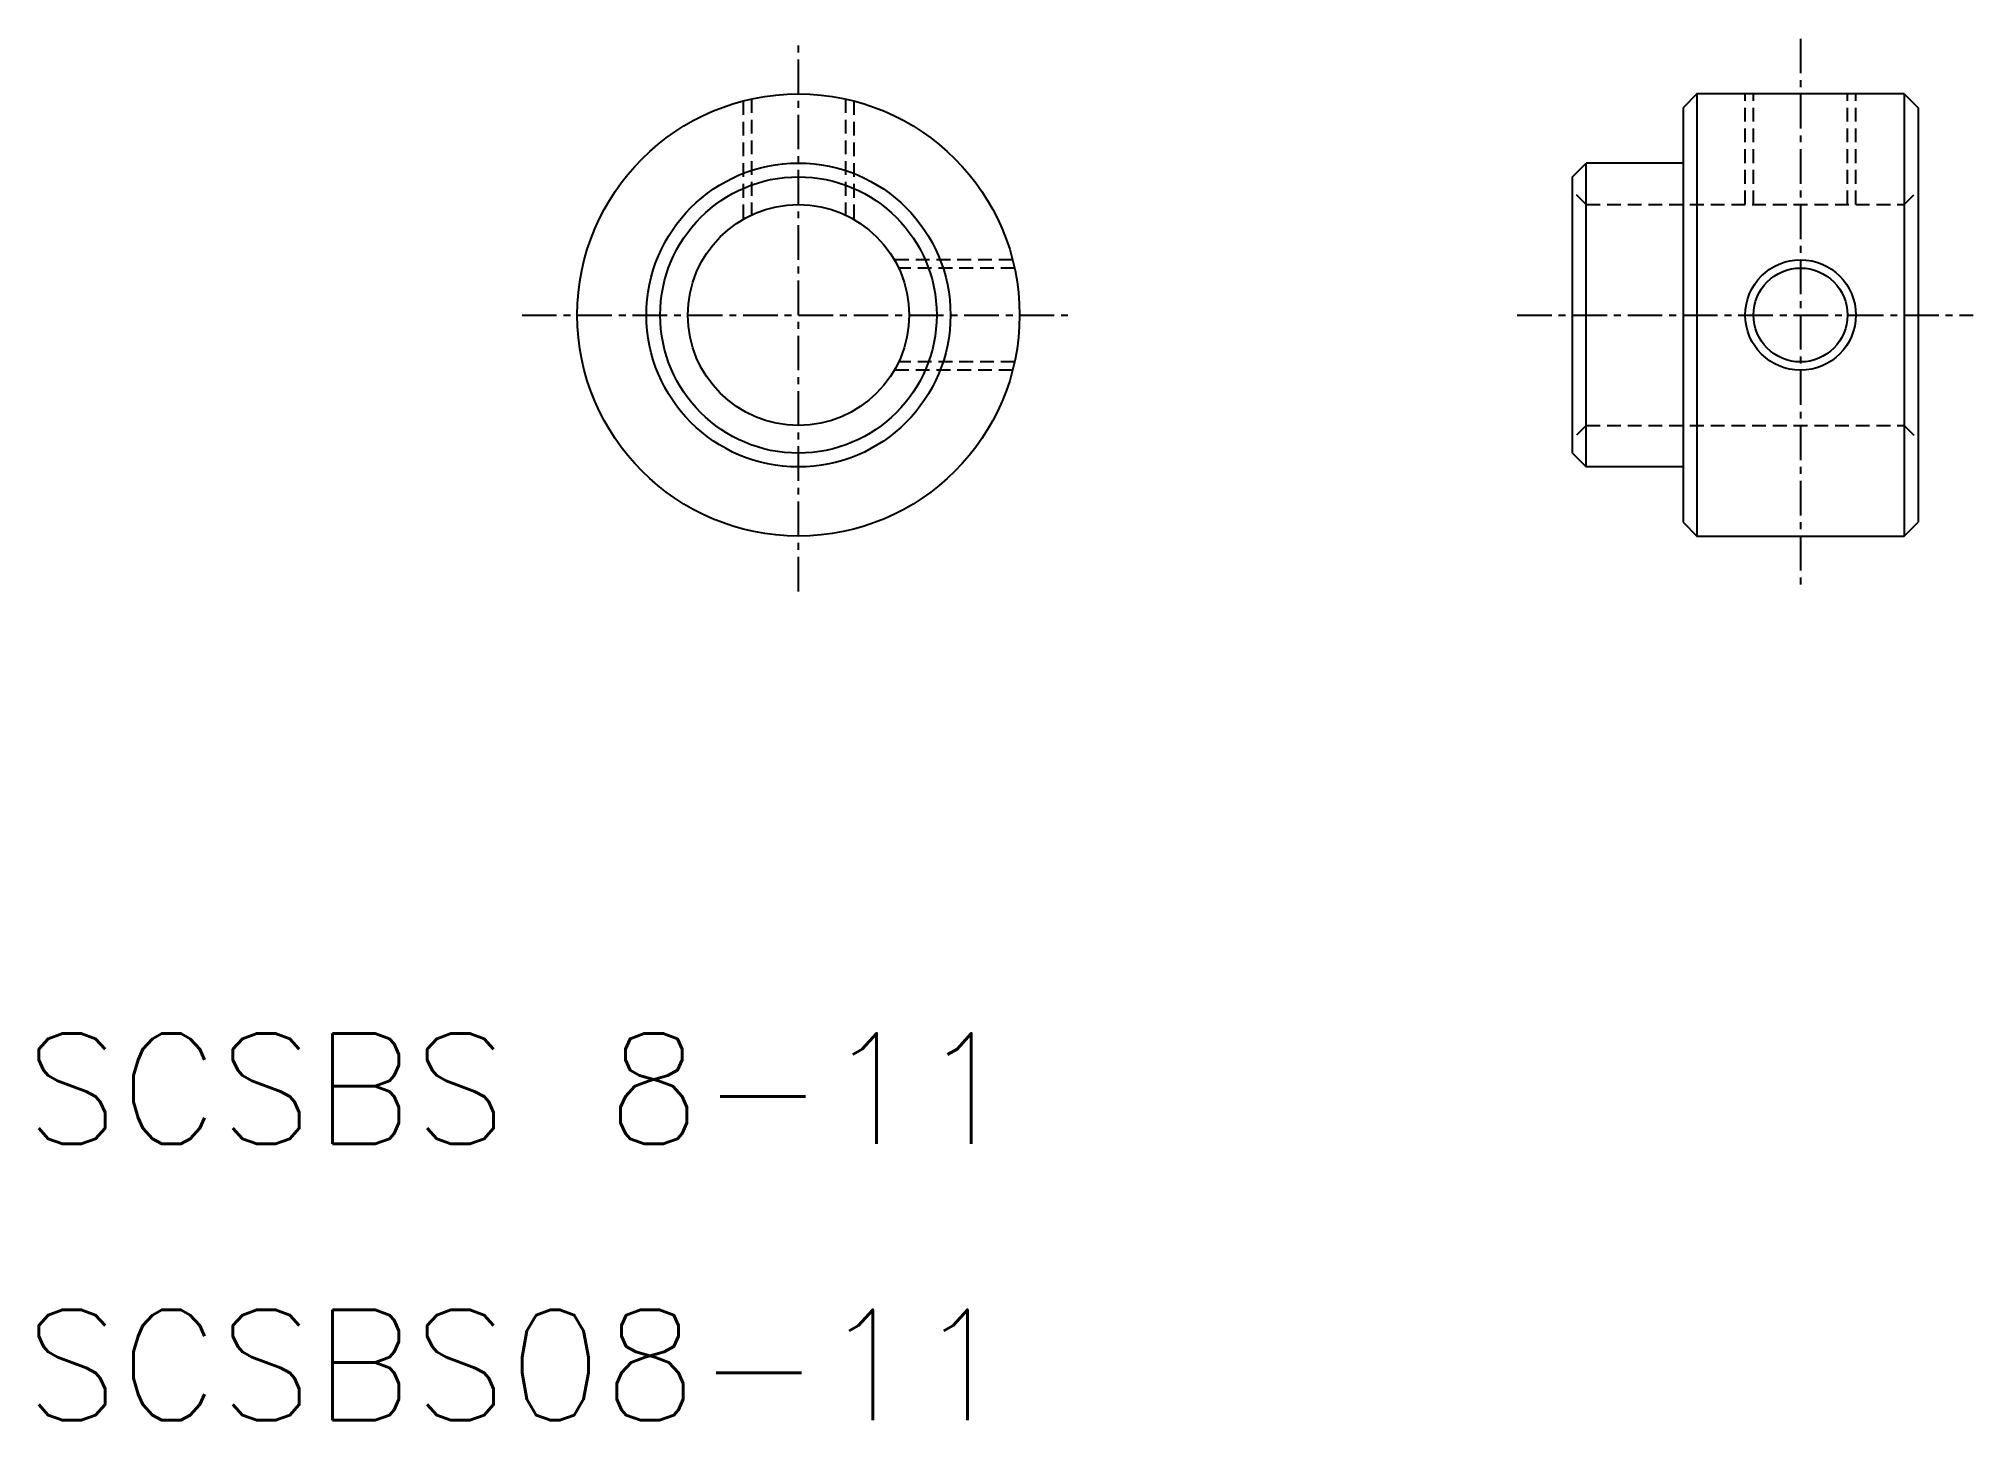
# Model space of a CAD drawing. Extents: x 801.1 to 871.1, y 86.4 to 136.4.
import ezdxf

# ---------------------------------------------------------------- set-up
doc = ezdxf.new("R2010")
doc.units = 0
doc.linetypes.add('CENTER', pattern=[2, 1.25, -0.25, 0.25, -0.25])
doc.linetypes.add('DASHED', pattern=[0.75, 0.5, -0.25])
doc.layers.get('0').update_dxf_attribs({"linetype": 'CONTINUOUS'})
doc.layers.add('CENTER', color=1, linetype='CENTER')
doc.styles.get("Standard").update_dxf_attribs({"font": 'txt.shx', "bigfont": 'bigfont.shx'})

msp = doc.modelspace()

# ---------------------------------------------------------------- linework, layer by layer
at = {"color": 7, "linetype": 'CONTINUOUS'}
for p, q in [((861.09, 134.447), (860.59, 133.947)), ((868.59, 134.447), (861.09, 134.447)), ((861.09, 134.447), (861.09, 118.447)), ((868.59, 134.447), (869.09, 133.947)), ((868.59, 134.447), (868.59, 118.447)), ((860.59, 133.947), (860.59, 118.947)), ((869.09, 133.947), (869.09, 118.947)), ((856.59, 131.447), (857.09, 131.947)), ((857.09, 120.947), (857.09, 131.947)), ((860.59, 131.947), (857.09, 131.947)), ((856.59, 121.447), (856.59, 131.447)), ((856.59, 121.447), (857.09, 120.947)), ((860.59, 120.947), (857.09, 120.947)), ((860.59, 118.947), (861.09, 118.447)), ((861.09, 118.447), (868.59, 118.447)), ((868.59, 118.447), (869.09, 118.947))]:
    msp.add_line(p, q, dxfattribs=at)
at = {"color": 3, "linetype": 'DASHED'}
for p, q in [((862.84, 130.447), (862.84, 134.447)), ((863.14, 130.447), (863.14, 134.447)), ((866.54, 130.447), (866.54, 134.447)), ((866.84, 130.447), (866.84, 134.447)), ((826.59, 134.193), (826.59, 129.911)), ((826.89, 134.264), (826.89, 130.068)), ((830.29, 134.264), (830.29, 130.068)), ((830.59, 134.193), (830.59, 129.911)), ((857.09, 130.447), (856.59, 130.947)), ((868.59, 130.447), (869.09, 130.947)), ((857.09, 130.447), (868.59, 130.447)), ((836.336, 128.447), (832.054, 128.447)), ((836.408, 128.147), (832.211, 128.147)), ((836.408, 124.747), (832.211, 124.747)), ((836.336, 124.447), (832.054, 124.447)), ((857.09, 122.447), (856.59, 121.947)), ((857.09, 122.447), (868.59, 122.447)), ((868.59, 122.447), (869.09, 121.947))]:
    msp.add_line(p, q, dxfattribs=at)
at = {"color": 7, "linetype": 'CONTINUOUS'}
for centre, radius in [((828.59, 126.447), 8), ((828.59, 126.447), 5.5), ((828.59, 126.447), 5), ((828.59, 126.447), 4), ((864.84, 126.447), 1.7)]:
    msp.add_circle(centre, radius, dxfattribs=at)
at = {"color": 3, "linetype": 'CONTINUOUS'}
msp.add_circle((864.84, 126.447), 2, dxfattribs=at)
at = {"layer": 'CENTER', "color": 1, "linetype": 'CENTER'}
for p, q in [((828.59, 116.447), (828.59, 136.447)), ((864.84, 136.447), (864.84, 116.447)), ((818.59, 126.447), (838.59, 126.447)), ((854.59, 126.447), (871.09, 126.447))]:
    msp.add_line(p, q, dxfattribs=at)

# ---------------------------------------------------------------- texts
at = {"color": 7, "linetype": 'CONTINUOUS'}
for s, p in [('SCSBS 8-11', (800.59, 96.447)), ('SCSBS08-11', (800.59, 86.447))]:
    msp.add_text(s, height=4, dxfattribs=at).set_placement(p)

doc.saveas('drawing.dxf')
